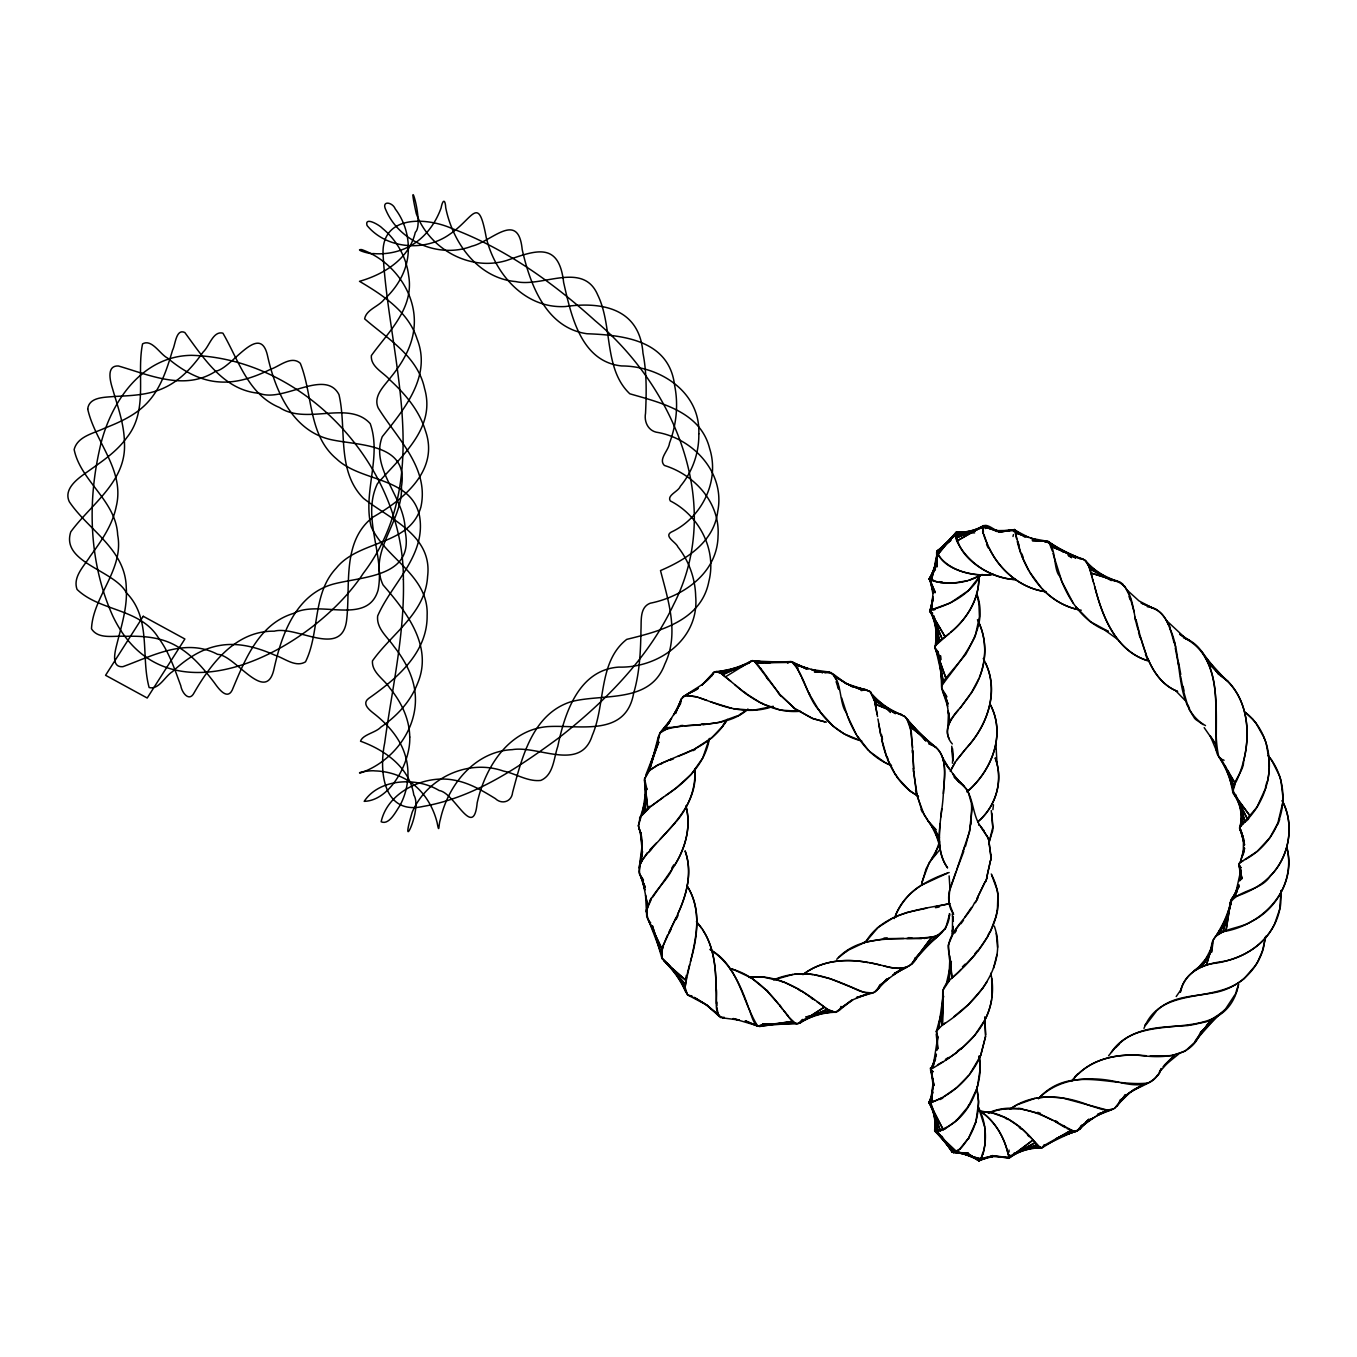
<?xml version="1.0" encoding="UTF-8"?>
<svg xmlns="http://www.w3.org/2000/svg" width="1357" height="1357" viewBox="0 0 1357 1357"><rect width="100%" height="100%" fill="white"/><g stroke="black" fill="none" stroke-linecap="round" stroke-linejoin="round"><path stroke-width="1.5" d="M933.175 1079.578L931.564 1102.223L928.9 1102.664L933.141 1092.148M972.053 808.45L969.458 831.892L956.532 870.329M940.842 665.778L941.639 688.186L946.949 696.82M942.725 991.424L942.453 1025.027C974.156 1004.994 1008.726 967.405 994.308 926.068M640.606 832.774L638.384 825.87L639.927 818.271M978.838 576.708C979.635 601.846 963.487 623.813 943.743 637.79M1183.474 637.807C1193.125 640.725 1200.657 648.341 1205.152 657.178L1223.539 677.516L1207.747 662.742L1228.085 681.451C1248.186 702.281 1250.408 734.442 1243.521 761.311C1244.386 772.472 1226.83 786.297 1235.769 795.321M645.152 784.838L644.66 811.893L645.525 800.07M997.599 947.339L996.292 933.328M1236.125 795.49L1232.614 792.03L1235.294 783.549L1218.807 756.833C1211.411 724.791 1222.844 687.863 1205.152 657.178L1218.637 674.259L1228.085 681.451M940.808 1015.138L936.5 1030.981L941.945 1025.434L942.928 990.22L949.408 980.568M1216.262 735.392C1216.618 742.822 1213.735 753.372 1220.842 758.614L1235.294 783.549M1216.296 734.748C1216.279 701.976 1219.18 655.346 1184.763 638.248M951.562 1148.412L953.123 1152.415A60.2 10.042 -56.3 0 0 953.615 1152.551M978.838 577.811C979.042 599.251 967.015 619.029 950.697 632.243M638.367 825.836L641.284 815.981M941.945 1025.434L943.2 995.495C940.672 983.706 954.802 977.21 960.926 969.39M1211.597 952.41L1213.395 939.722L1223.709 924.371M991.272 810.553L992.781 827.397L988.829 843.291M1269.304 765.738C1268.982 784.567 1261.857 803.208 1249.373 817.338C1248.372 821.494 1235.973 825.735 1241.129 830.535M641.166 861.373L642.098 844.699L640.368 832.316L642.048 848.939L641.166 861.373C662.199 832.927 699.143 809.043 694.801 768.656M1211.648 951.308C1208.459 927.764 1237.279 930.563 1250.933 921.742C1278.023 908.834 1294.493 876.605 1286.792 847.209M985.403 527.551L983.248 525.922L997.412 531.622C968.542 509.944 990.152 551.485 995.224 558.677C1006.657 575.707 1024.772 588.768 1045.331 591.635M985.708 1034.797L984.758 1017.207M940.147 823.597C938.857 838.524 938.179 855.08 947.508 867.768M952.41 763.211L953.004 755.815L952.377 748.402L952.835 760.989L951.749 746.214M947.831 726.673L948.933 713.273L948.713 724.282L948.187 710.932L949.934 721.822L945.659 695.412L947.763 706.335L941.809 689.017L941.69 685.59L944.896 679.297L965.845 654.227L975.123 636.603L979.432 616.824L978.923 603.475L976.565 593.179M1279.295 819.221C1286.657 797.95 1282.806 772.795 1268.032 755.544M1013.509 531.537L1013.9 530.4L998.107 530.621L983.011 526.737L983.401 532.249M685.132 986.793C690.543 953.683 707.421 916.976 686.795 885.527M943.403 793.658C943.929 778.562 948.373 759.225 936.059 747.385L910.259 726.69L907.782 720.109M680.434 703.808C679.721 694.207 692.85 693.156 698.278 688.287L682.961 696.786M985.063 1143.357L984.911 1128.447M980.653 1055.576L985.538 1036.561L984.758 1017.241M933.107 599.217L929.918 611.193L931.581 612.567L942.165 638.994L930.478 611.837L945.083 636.755L929.918 611.176L931.445 609.819L932.938 594.01L930.156 578.608L931.377 578.777M936.924 636.331L936.16 644.321L936.076 627.511M943.336 794.218C944.15 778.867 949.798 750.082 928.799 743.924M925.525 946.151C936.228 937.941 949.968 928.951 949.408 913.6M940.791 816.999L941.724 808.755M931.597 1097.643L928.867 1102.647L931.564 1102.223L933.192 1079.273M934.634 1130.483L935.702 1120.492M950.578 540.612L937.653 550.772L935.838 566.395C932.819 563.46 941.029 546.667 937.28 550.976C942.216 570.161 973.325 576.42 991.102 574.69M943.268 794.931C941.979 818.746 932.802 846.276 947.491 867.734M680.451 703.113L680.722 700.755M1242.215 817.389L1241.282 825.599L1239.518 828.126L1240.773 830.263M1240.943 869.854L1239.67 880.947L1240.027 866.682L1240.671 879.879L1239.263 865.596L1242.011 878.81L1238.907 864.663M992.883 809.671L993.46 804.752M951.545 978.397C979.975 953.852 1012.169 914.16 991.73 875.146L997.31 890.362M941.47 671.783L942.216 683.809L938.213 652.038L935.024 647.9L937.059 631.056M949.663 603.187L931.445 609.819L932.819 598.607M970.984 824.004L971.799 804.803L968.321 792.2M658.179 738.887L659.824 733.136A62.507 23.171 27.6 0 1 660.571 732.068M991.899 997.921L991.679 978.261M1265.114 940.197L1265.606 936.313M997.361 911.107L997.921 894.229A61.896 55.773 -28.2 0 0 997.259 890.379M643.489 880.201L639.707 874.078L645.203 887.257L639.707 874.078C637.875 858.93 646.407 843.359 638.808 828.296L641.115 833.69M1282.721 802.801L1277.819 823.224L1269.999 837.557L1257.142 851.467L1239.535 862.967L1243.114 860.66M950.477 969.271L948.831 981.179L949.951 955.99L952.037 977.922L948.645 952.682M943.2 995.495L938.484 1028.385L941.147 1016.749M985.538 1036.561L980.619 1055.695L969.831 1074.032M984.928 1144.494L982.858 1154.349L979.618 1160.472L967.219 1154.213M1240.094 826.973L1242.215 812.928M1240.858 870.024L1234.87 896.96L1238.805 884.662L1233.208 897.791L1239.162 886.24L1231.969 898.673L1236.464 892.618M937.551 550.823L935.21 565.852L938.552 550.586L931.36 580.321L935.075 565.224L930.24 579.795L929.189 578.862L930.681 578.659M967.473 791.368C991.814 770.488 1006.3 734.239 990.033 704.164M1009.523 1155.502L1009.014 1158.318L993.528 1155.791L1008.777 1157.572L993.137 1156.52L979.754 1158.539M1230.731 900.539L1226.016 930.715L1230.578 902.439C1238.466 889.887 1261.484 890.599 1270.288 875.91C1289.829 856.742 1294.697 823.75 1282.128 800.545C1295.816 826.328 1288.641 860.185 1266.878 879.234C1258.38 887.088 1247.897 892.278 1237.075 896.061C1232.851 896.689 1229.086 900.59 1231.053 904.865M645.389 794.388L642.115 814.845L645.135 803.361M1009.32 1156.775L1009.065 1158.199M1009.371 1156.435L1009.642 1154.79M949.205 915.568L946.016 927.052M966.913 791.928C991.628 770.861 1006.572 734.256 989.864 703.774M951.936 933.667L953.225 926.424L952.393 931.445L952.597 916.314L953.343 921.25L952.241 914.007M930.512 610.243L932.938 596.792M1265.521 937.416L1262.383 951.104L1257.803 961.621A61.319 58.029 -89.7 0 1 1255.004 966.031L1244.318 978.414M686.201 807.025C691.629 828.635 684.369 851.246 672.139 869.175C665.1 885.375 639.978 901.184 648.85 920.843L662.012 949.188L661.775 957.584L667.237 963.368L662.318 958.941M935.753 1127.65L935.058 1131.297C965.997 1125.275 984.673 1086.177 979.245 1056.255M686.472 977.379L685.115 987.455L687.388 994.698A60.42 17.149 -50.5 0 0 687.728 994.969M939.417 1027.503L936.364 1031.32L937.382 1036.239M921.556 884.374L926.102 868.819L939.281 845.207M992.391 831.332L988.676 843.681M996.988 954.48L993.494 968.321M936.364 1031.32L937.687 1036.629M639.52 874.095A64.508 28.684 -3.1 0 1 639.028 871.754L642.506 851.551L638.994 867.92M709.423 738.412L702.756 758.003L691.307 774.27L676.278 787.857L651.139 806.143L663.285 797.305M991.628 999.6C986.386 1032.677 957.771 1054.084 930.597 1069.384L933.175 1071.793L930.546 1069.961L934.023 1085.583L931.36 1070.843L933.209 1086.753L929.681 1102.664L932.123 1095.642M1267.201 782.684C1273.341 757.834 1266.285 728.879 1245.675 712.646M950.07 888.716C947.407 897.248 948.441 906.917 953.598 914.33M970.034 829.178L965.506 846.225M946.287 984.113L951.393 961.418M976.09 1120.661L978.465 1103.478A65.255 59.352 46.3 0 0 978.618 1101.596L977.04 1089.892M953.683 1152.449L934.854 1129.194L934.82 1131.009L954.887 1152.178L934.617 1130.16L953.683 1152.449L959.704 1149.074M921.98 882.016L929.257 862.492L940.164 849.261M941.656 685.862C960.688 659.129 990.033 630.208 976.769 593.62M1280.007 907.731C1275.343 935.567 1250.832 956.007 1224.014 961.367C1205.287 963.453 1184.237 971.12 1180.336 992.188C1183.999 975.106 1199.334 964.386 1216.143 963.148C1238.246 959.297 1260.619 948.78 1272.137 928.578M709.304 739.141C705.029 763.94 685.828 782.243 665.761 795.558M977.43 1086.838L980.246 1068.18A65.933 65.221 20.7 0 0 980.212 1066.398L979.126 1056M687.321 973.631L689.61 964.742M1242.673 855.775L1244.59 848.278L1240.281 862.357L1244.284 847.43L1243.283 854.282L1243.487 838.389L1244.352 845.258L1241.027 830.467L1244.556 844.749L1240.315 829.89L1242.978 836.421L1239.823 829.348M690.476 961.485C697.685 936.924 701.348 908.393 686.93 885.612M644.388 780.479A63.932 26.936 19.3 0 1 644.541 778.884L649.545 770.369L658.416 736.461M929.884 610.921L932.938 599.387M982.977 1153.976C986.98 1140.033 986.013 1124.699 980.331 1111.332M1212.479 943.047L1206.356 965.353L1211.937 946.949L1201.895 966.71L1207.306 958.449M950.392 887.512L955.939 871.822M1230.341 906.205L1223.064 931.665L1215.448 936.177M996.479 915.297L990.22 932.022M659.044 764.347L649.545 770.369L657.67 742.533L648.256 771.607L644.609 778.901L646.984 789.604L645.644 786.415M986.98 876.639L990.576 860.185L986.658 877.623M969.186 1137.098C977.345 1123.121 980.449 1106.159 977.125 1090.265M1264.012 945.524C1258.753 970.153 1237.279 989.219 1212.598 992.951C1193.821 996.581 1172.363 995.953 1157.538 1009.998M640.199 817.779L645.101 801.834M1239.552 828.024L1242.571 818.203M667.44 935.21L662.589 947.067L661.656 957.143A62.846 22.475 -35.3 0 0 662.386 958.907M646.831 909.411L650.987 899.945M1111.383 1052.167C1142.713 1005.588 1225.015 1050.725 1238.704 984.012M1265.877 787.603L1256.938 807.228L1241.214 825.667L1241.078 811.537M648.256 771.607L658.586 742.703M1236.363 990.915L1238.229 985.589M975.547 1122.527L968.593 1138.082L959.806 1148.972M950.273 771.421L955.481 761.718L964.708 750.116M934.871 854.639L939.468 841.866L933.904 827.668L939.79 846.361M963.758 851.416L957.737 867.293M930.24 579.795L935.55 565.191L929.528 579.337L934.651 568.854M662.776 946.457L675.905 917.926M976.87 1088.653L968.915 1105.395M711.899 675.837L713.561 672.563L701.806 685.2L712.238 674.819C704.351 685.845 690.543 690.102 681.316 698.94A61.794 18.031 51.1 0 0 680.535 700.551M639.995 863.934L647.374 852.603M942.657 638.621C938.128 641.386 931.038 647.662 938.213 652.038M645.796 775.084L658.518 742.415M1230.154 906.154L1219.722 933.039L1224.896 921.963M979.483 677.16C986.743 659.756 986.573 639.435 978.668 622.269M1013.73 530.892L1014.442 529.569L1014.9 530.689M957.448 868.022L949.646 890.514L948.764 901.302M681.129 699.347L675.498 713.46L680.62 701.247L673.852 714.8L680.434 703.571L664.608 729.337L671.528 718.396L660.638 732.102M959.603 532.572C949.035 532.181 961.842 550.382 965.387 554.165C977.837 569.041 996.462 578.998 1016.02 579.609M935.499 1059.054L931.682 1068.213L936.381 1054.101L932.971 1067.365L937.823 1036.799L936.839 1050.267L936.805 1035.374L937.806 1048.91L936.211 1034.034M917.807 955.328C912.26 970.306 896.96 969.967 883.882 965.896M669.103 931.75C681.876 907.307 695.072 878.776 685.132 850.941M677.737 914.024C686.93 894.755 692.562 872.093 685.2 851.263M894.161 918.604C899.267 905.645 907.85 893.89 919.639 886.274M915.144 958.008C907.629 976.87 884.069 964.318 869.939 962.961M982.197 1156.181L979.703 1160.422M1235.837 782.344C1252.036 748.827 1253.715 699.958 1221.029 675.735M950.697 770.267L955.481 761.718M930.851 1068.96L935.482 1058.782M1044.144 1144.816L1042.651 1147.445L1070.792 1130.483L1043.787 1145.681L1073.947 1131.399C1048.232 1117.744 1018.802 1099.526 988.761 1112.774M978.872 678.653L971.459 692.596L960.162 708.015M712.052 675.345L714.342 671.936A60.641 13.672 68.1 0 1 714.63 671.8L719.38 672.495M895.807 914.754C904.814 892.109 927.221 879.794 949.154 872.534M959.246 532.402L956.431 532.08C956.431 558.405 990.356 578.082 1014.782 579.558M985.453 1018.717C992.255 1004.825 994.393 988.693 990.763 973.597M877.182 989.881L886.749 978.991L878.403 987.947L888.971 978.126L879.506 985.555C875.943 998.362 860.66 991.831 852.875 987.862M1277.514 823.953C1271.204 839.118 1259.533 851.857 1245.064 859.592M979.941 1057.256C970.543 1077.695 952.868 1094.709 931.564 1102.223M1200.402 1032.609C1191.734 1057.985 1162.084 1058.256 1140.033 1055.424C1115.2 1053.236 1088.229 1060.156 1072.217 1080.426M1161.219 1068.485C1155.316 1086.38 1132.908 1085.651 1122.273 1099.068M1065.211 1134.639L1077.068 1131.076L1081.834 1125.072M1160.846 1069.299L1159.438 1072.064L1174.45 1055.169L1164.323 1065.16M1080.46 1127.803L1081.631 1125.53M934.583 568.77L929.206 578.964L937.687 582.085M1228.848 912.684L1217.042 934.668L1222.793 926.169M1234.175 995.902L1225.625 1008.879L1200.504 1032.389L1216.771 1016.614L1197.23 1038.665L1199.469 1034.594M977.447 897.723L985.148 881.745L976.989 898.521M931.648 1097.542L928.9 1102.664L943.302 1129.804L929.274 1102.257L940.503 1130.992L931.139 1103.767L938.077 1131.653L934.956 1115.505M984.69 1020.277L974.462 1035.713L960.773 1049.368M1043.72 1145.817L1042.498 1147.581M1143.968 1028.402C1160.031 987.031 1210.631 1002.704 1240.451 981.467A60.2 58.741 35.4 0 0 1244.352 978.448M1119.627 1102.562L1114.25 1108.55L1107.634 1110.179L1061.886 1097.83L1046.993 1096.897L1036.68 1098M952.902 934.142L948.136 945.337L949.306 954.548C943.81 933.735 967.253 919.656 974.699 902.388M674.48 865.444C685.658 847.989 691.392 826.226 685.862 805.821M878.658 987.489L874.366 992.323A64.152 22.051 60 0 1 872.551 992.798M1181.54 988.897L1176.197 996.547M935.278 645.728L949.171 633.498M988.049 936.093L977.939 950.986M727.284 719.414C716.801 738.106 697.294 749.081 677.906 756.409M979.89 576.114L968.559 590.482L950.731 602.661M1145.936 1024.84L1156.52 1010.965M979.584 576.64C969.526 594.468 950.578 604.56 931.445 609.819M724.621 723.637L726.673 720.431M929.291 578.71L935.465 569.007L929.46 578.642A62.812 3.647 23.3 0 1 929.426 578.286M802.75 1019.395L797.865 1023.857L763.024 1024.077C754.153 1032.202 751.286 1012.831 748.521 1007.691M987.082 981.688L982.994 987.964M652.7 897.147L672.275 868.955M970.068 694.75C985.504 673.326 989.982 643.54 977.447 619.691M971.51 907.426L965.081 916.789M968.27 1138.608C964.284 1143.408 959.484 1153.179 952.088 1151.906L951.478 1149.04M954.616 931.496L959.772 924.117M1116.998 1106.26L1125.479 1094.624L1115.166 1107.923M969.22 695.988L960.977 706.98M1197.23 1038.665L1210.681 1020.023L1222.369 1012.203M967.863 1107.024L956.956 1119.932M911.548 964.25L931.428 937.534L913.482 961.672L935.601 936.313L939.366 934.43L915.059 958.263M834.555 1012.203L827.312 1009.184L800.8 1022.16L802.191 1020.294M1231.121 899.657L1237.347 891.379M931.564 858.862L936.059 853.299M956.838 759.852L966.489 747.978M676.719 821.121C688.711 806.703 696.107 788.095 694.818 769.165M1108.584 1055.763L1115.573 1047.282M982.638 988.456L968.406 1004.553M1157.64 1074.981C1149.871 1087.771 1133.146 1085.346 1120.848 1082.699M944.913 928.985L937.551 935.465M958.551 709.999C952.122 717.802 943.132 728.285 949.357 738.887M960.586 707.472C951.223 716.717 941.402 731.949 952.326 743.958M723.111 725.724L711.594 737.954L695.242 748.64M967.388 746.859C988.999 723.688 999.855 687.422 983.231 658.501M965.59 749.064C986.386 726.572 999.804 692.935 985.589 663.403M955.82 532.673L937.517 554.86L956.515 532.029L936.839 553.419C948.78 570.975 973.105 577.251 993.358 574.367M675.684 822.393L660.18 839.169M1197.637 968.508L1210.359 953.343M840.204 1009.048L835.369 1012.203A63.66 17.59 66.9 0 1 834.623 1012.356M968.711 1075.456L956.804 1087.551L943.895 1096.66M975.021 954.548L963.843 966.557M660.825 731.915L669.646 721.992L662.487 730.524C690.153 720.499 723.892 730.49 748.063 709.117M1071.419 1081.376L1075.236 1077.085M749.437 662.64L752.032 660.655L769.606 662.81M920.538 952.41L935.601 936.313L924.134 938.501M1078.985 1129.753L1088.908 1119.169L1080.138 1128.329L1090.977 1118.847L1081.19 1126.463L1094.692 1117.184M649.952 849.703L656.245 843.138M1079.646 1128.99L1074.88 1131.484L1067.06 1128.651M877.097 928.578L865.8 941.775C883.237 912.82 918.926 909.631 948.797 903.881M1119.406 1102.936L1129.804 1092.589L1143.781 1084.328L1133.282 1089.858L1122.324 1099.051M839.593 1009.879L836.845 1011.915A64.101 17.963 70.3 0 1 835.42 1012.373M1038.393 1098.678C1059.223 1077.187 1091.69 1075.66 1119.169 1082.394M749.709 662.301L752.457 660.622L769.877 662.911M648.324 808.484L641.301 815.964L651.123 806.177M949.917 540.205L936.635 552.231L957.516 531.859L936.839 553.419L936.924 551.349L954.09 536.286M968.169 1004.791L953.666 1016.834M836.76 959.28C862.611 930.919 902.592 942.301 935.601 936.313M649.545 770.369L656.737 765.535L671.834 758.851M762.804 1024.314L757.817 1026.316L745.332 1020.82M1038.529 1098.525C1069.604 1064.499 1111.078 1087.161 1148.226 1083.022M1078.204 1074.133C1095.998 1056.441 1122.46 1053.524 1146.275 1055.746M838.507 957.652L845.886 951.749M955.667 1121.136L944.998 1128.905M1118.592 1044.33C1137.149 1026.282 1164.442 1027.13 1188.41 1025.519M925.525 946.219L942.42 932.038M838.948 1010.575L851.925 1000.041L842.375 1006.979M1163.017 1066.738L1178.775 1054.016M950.935 540.34L936.924 551.349L936.822 567.056L936.652 552.18M1193.956 970.747L1205.101 962.164M1008.675 1157.08L1008.98 1158.318L1033.033 1139.999L1009.167 1157.758L1035.272 1142.56L1039.699 1147.123L1042.142 1147.785L1029.047 1148.293M879.438 926.543L893.618 917.485M879.506 985.555L902.49 968.219L892.736 975.344L905.051 967.829L894.297 973.41L907.375 967.117M945.625 1022.686L942.453 1025.027L943.064 995.037L943.743 996.852M957.177 1052.269L946.168 1059.834M747.571 709.44L739.65 714.647M802.937 974.682C821.206 960.468 845.835 958.059 867.92 962.588M803.344 974.309C825.158 957.55 854.689 958.364 880.048 965.064M840.78 1008.132L853.757 999.38L869.447 993.29L856.42 997.599L872.653 993.002L863.951 992.221M799.341 1023.365L824.276 1007.148L800.8 1022.16M787.603 663.081L790.894 661.571A63.117 14.113 -83.3 0 1 791.385 661.605C804.599 674.192 806.38 695.819 818.712 709.915C828.873 724.757 844.037 736.715 861.729 740.922M800.24 1022.72C792.692 1026.571 788.281 1014.832 783.769 1010.728M933.514 1067.043L930.597 1069.384A64.271 7.039 -4.2 0 0 931.156 1069.91M920.894 885.442L947.22 873.263M725.554 676.787L751.693 660.74M1044.924 542.02C1056.933 541.036 1052.625 569.906 1059.851 576.318C1068.095 599.658 1083.666 622.897 1108.075 631.226M983.571 525.6L956.973 540.951L984.147 525.702L955.956 538.084L975.242 530.4M982.197 574.418C967.1 583.289 947.983 585.783 931.292 580.287M848.312 950.137L864.019 942.776M943.132 1061.649L937.5 1064.821M1015.799 1105.497L1010.049 1109.127C1032.914 1092.3 1063.617 1094.997 1088.619 1105.158M1092.894 1118.185L1085.77 1122.188L1107.176 1110.162L1096.354 1115.81L1113.622 1108.89M1020.752 552.944L1014.493 529.586L999.074 532.266L1014.493 529.586L1022.262 535.15M981.654 574.791L968.745 580.372M737.513 715.801L719.481 722.331L703.079 724.74M940.944 1098.288L933.243 1101.697M1017.241 1104.734L1035.103 1098.305M824.886 672.919C842.714 669.255 838.236 703.248 846.106 712.12C853.587 734.748 868.412 756.867 891.532 765.501M750.404 661.538L722.738 674.616L749.2 662.979L720.296 673.004L738.106 667.983M692.732 749.912L661.215 763.312M724.197 1017.309L720.448 1017.546L707.116 1005.215L695.462 998.141M943.861 1129.516L936.703 1131.789M1045.212 541.833L1048.927 541.986L1052.353 551.027M808.06 1017.631L827.312 1009.184L816.914 1001.703M773.473 979.924L792.963 974.445M1208.035 1021.159L1210.681 1020.023L1194.94 1042.091L1185.204 1051.098L1171.736 1055.661L1150.176 1055.95M774.949 979.296C786.975 974.326 800.308 972.698 813.165 974.631M979.092 528.857L984.877 526.55L983.825 525.566M896.519 916.162L907.104 912.413L926.729 908.172M1058.443 1137.403L1073.947 1131.399M1056.221 1138.455L1075.134 1131.484M930.376 1101.85L928.934 1102.461L930.546 1101.799M1023.415 1149.633L1037.138 1144.663L1009.371 1156.503L1035.272 1142.56L1033.83 1140.898M988.083 1113.028L998.922 1109.755M802.275 1020.159L830.145 1010.795L805.77 1017.038L832.587 1011.796L822.088 1012.746M968.932 1154.162L978.346 1160.54L992.764 1155.553L979.042 1160.778L978.058 1159.998M788.977 662.131L792.505 661.945L795.813 665.439M773.303 706.302L753.101 710.305L733.458 708.693M1111.705 1109.67L1097.915 1114.063L1109.551 1110.094L1102.41 1109.517L1089.196 1105.361M1206.678 1021.668L1189.885 1025.349M1065.499 1134.639L1077.577 1130.839M984.877 526.55L955.447 535.625L975.547 530.57M771.03 707.099C752.626 713.188 732.763 710.016 715.003 703.367M668.153 728.03L659.824 733.136L658.247 740.549M1013.543 1153.484L1038.733 1146.275L1024.433 1149.175M978.244 1160.388L992.968 1156.469L985.403 1157.64M950.121 903.508L935.363 906.713M866.902 941.894L883.882 938.874M967.439 580.745L953.564 583.035L940.418 582.543M685.489 695.581L695.971 696.65L711.39 702.061M742.008 666.541L718.107 671.936L730.405 670.222M826.667 672.207L831.451 672.631M977.566 529.569L955.447 533.793L971.934 531.91M669.934 727.573L682.486 725.978M714.63 671.8L734.612 669.374M759.36 1026.571L792.709 1021.346L761.073 1025.841L794.981 1023.076L788.858 1017.156M1026.096 1149.566L1040.056 1147.377L1029.624 1147.92M1001.805 1109.229L1018.53 1108.669M1014.188 529.756L998.65 531.333L1013.9 530.4M794.557 974.241C819 971.154 841.187 983.18 863.052 991.95M748.962 977.447C778.409 973.223 804.226 991.322 826.176 1008.455M974.19 531.147L955.939 532.504L962.164 532.639M817.932 1013.374L834.809 1012.22M700.5 724.943L684.895 725.825M800.104 711.255C775.407 713.578 752.592 700.619 734.799 684.657M1092.131 576.861L1088.721 566.191L1084.938 560.068L1051.013 546.413L1079.646 558.507C1091.113 559.22 1090.35 575.639 1093.912 583.51M750.268 977.294L762.278 977.108A68.732 68.63 -62 0 1 764.11 977.261L781.632 981.162M887.003 938.637L903.694 938.433M790.894 661.571L756.443 662.945L788.468 662.437L753.983 660.995L759.292 666.389M722.772 1017.784C712.12 1014.222 718.345 996.089 716.004 987.726M763.024 1024.077L771.013 1023.823M775 1023.704L794.981 1023.076M799.85 711.272L781.547 710.22M921.505 938.637L906.73 938.518M1079.884 558.473L1082.682 558.745M829.483 671.902L814.251 671.766L827.957 671.919L811.401 669.493L822.563 672.631M1112.842 580.491C1135.69 583.985 1131.823 616.434 1139.303 632.65C1145.41 655.177 1153.874 682.028 1177.655 691.442M970.459 532.809L974.614 532.894M1047.621 541.155L1032.253 540.612L1046.637 541.172L1030.641 538.237L1038.427 540.663M687.473 695.31L698.075 697.277M953.479 1152.449L968.287 1153.009L952.546 1152.246L967.456 1153.993L951.885 1151.635L966.744 1154.586L951.511 1150.685L980.84 1158.98L966.184 1154.824M956.906 531.893L968.966 532.402M979.415 1111.23L988.286 1112.045A68.257 64.186 -82.1 0 1 990.881 1112.519C1007.725 1116.166 1021.974 1127.005 1032.965 1139.931M979.771 1111.179L992.103 1112.842L1005.741 1117.795M835.369 1012.203L829.5 1010.456M722.433 1017.852L739.277 1020.091L733.374 1018.598M692.155 996.123L687.728 994.986L685.251 989.847M1114.216 580.508L1119.83 581.932L1122.934 584.205M1046.111 591.703C1021.143 588.65 1000.109 570.517 989.219 548.432M901.489 714.579L875.265 704.147L904.746 716.428L915.381 730.1M814.743 974.869L830.263 978.719L852.518 987.709M1021.482 1109.008L1037.138 1112.944M1081.275 610.226C1047.4 604.696 1024.908 573.129 1017.275 541.579M1147.276 606.715C1157.233 607.495 1164.934 615.569 1168.292 624.542M936.211 1131.755L934.82 1131.009L956.295 1151.55L935.261 1131.45M691.052 996.106L689.152 995.733L707.116 1005.215L718.328 1014.832L716.7 1006.945M826.362 722.161L814.522 719.125M731.932 708.371L711.594 702.146M1149.888 607.139C1166.087 610.752 1170.531 629.139 1174.11 642.964M824.768 721.873L812.673 718.447L796.355 709.592M1078.9 609.7C1064.855 606.918 1052.048 599.285 1042.261 588.921M866.886 689.967L850.483 686.082L866.241 689.814L870.108 691.917A63.779 20.66 -71 0 1 870.838 692.46M716.326 671.511L720.754 673.276M733.051 1018.547L756.765 1025.57L745.434 1020.837M729.71 968.542C751.049 973.614 767.519 989.592 780.462 1006.487M730.422 968.711L733.509 969.577A68.936 68.104 30.4 0 1 734.968 970.153L750.964 977.786M983.011 526.737L997.683 530.926L983.248 525.922M822.596 672.631L795.338 664.726L808.28 668.797L794.167 663.251L806.652 669.035L793.048 662.267M860.762 740.668L844.325 733.984L833.86 726.673A66.239 59.471 43.7 0 1 832.859 725.605M1117.591 581.05L1091.045 573.044L1114.589 580.525L1089.739 568.922L1111.298 580.575L1088.433 565.496L1098 573.316M796.593 1023.772L795.524 1023.382M1148.819 661.046C1116.082 651.699 1102.274 616.621 1094.743 586.631M1038.851 540.68L1015.341 532.826L1028.911 537.508L1014.782 530.214L1025.146 537.287M699.16 697.634L706.81 700.365M1147.276 660.554C1114.165 650.003 1101.46 613.771 1093.827 583.205M713.629 702.892L710.966 701.908M956.973 1151.414L980.11 1159.998L965.573 1154.162L979.432 1160.608L967.304 1154.196M1205.491 725.588C1172.804 707.251 1184.254 658.501 1169.853 628.41M1075.677 606.63L1090.417 621.71L1108.245 631.344M900.539 714.257L905.238 716.852L925.661 740.701M783.464 981.823L799.375 989.609M1041.226 1147.886L1038.919 1146.461M1156.232 609.514L1141.101 603L1151.839 607.648L1138.998 600.897L1126.972 589.973M1039.869 1113.978L1053.066 1120.373M1177.096 691.205C1162.847 685.675 1153.535 672.343 1147.886 658.688M762.397 703.757L779.851 709.881A67.935 66.815 -1.2 0 0 781.564 710.135M886.325 763.228L890.989 765.348M1222.318 759.462L1224.082 760.276M1079.646 558.507L1050.216 544.225L1075.626 557.998M1203.15 724.638L1195.296 719.176M884.917 762.498L869.82 751.71M932.632 613.16L931.581 612.567L939.672 640.979L934.43 617.554M898.826 713.884L874.332 700.433L888.428 709.253M760.938 703.028L745.451 693.257M931.139 612.295L932.48 613.076M1075.694 557.948L1049.385 542.613L1063.04 551.824M918.502 796.338C897.147 785.075 886.155 761.599 881.592 738.887L886.596 756.595M1008.098 1119.033L1020.345 1127.396M1055.339 1121.679L1065.347 1127.667M917.773 795.914L910.886 791.419M693.936 997.225L704.741 1003.79L718.328 1014.832M869.413 691.307L846.123 683.589L834.47 676.193L848.905 684.844L861.712 689.899L846.123 683.589L832.672 673.649L836.116 679.789M932.938 745.451L936.177 747.47M1189.546 640.385L1179.606 634.177L1186.018 638.723L1166.223 620.302M891.939 711.458L895.467 713.663L873.145 696.938L870.753 692.647L874.519 701.094M801.088 990.644L814.437 999.855M969.051 1154.213L978.838 1160.795L978.143 1160.218M710.61 949.968C730.677 962.588 740.634 985.284 748.199 1006.809M1047.926 541.239L1063.142 551.722M709.881 949.459C738.988 965.506 741.957 1001.144 757.817 1026.316M958.551 781.683C976.022 792.047 969.916 817.067 983.91 830.45M1104.547 629.919L1117.574 639.3M980.161 1111.044C996.089 1121.696 1005.774 1139.727 1008.98 1158.318M752.389 978.719L766.145 990.118M980.5 1111.281C994.952 1121.153 1004.417 1137.183 1008.081 1154.095M744.315 692.392L721.279 673.615L730.778 681.197M754.339 661.198L767.502 678.296M960.044 782.667L966.54 789.18A61.574 38.641 -48.2 0 1 968.169 792.318M793.506 707.472L779.953 694.547L769.215 680.756M1244.844 712.001L1252.782 719.346M1175.857 690.9L1184.678 700.008M663.573 960.773L685.879 980.382L665.456 962.384L685.319 984.232L674.531 971.544M1087.025 562.68L1098.763 573.214M908.579 789.604L897.299 777.51M884.069 706.827L873.145 696.938L874.112 699.72M963.962 786.025L954.158 777.035L961.485 783.752L952.733 773.948L958.704 781.785L943.352 760.548L949.171 768.791L942.538 757.427M1022.262 1129.024L1031.116 1137.844M832.757 725.741L819.781 711.407M936.381 829.975L930.834 824.411L939.417 837.303L928.086 820.968M890.446 712.493L871.856 694.224L878.03 702.027M978.601 824.259L979.601 825.243M868.667 750.574L856.895 735.494M934.956 828.669L927.832 820.629L922.692 811.961M781.106 695.836L794.846 708.49L811.232 717.87A67.511 66.985 26.8 0 0 812.656 718.498A67.697 67.494 30.7 0 0 814.505 719.176M1218.807 756.833L1220.774 758.563L1233.988 786.534L1227.797 771.302M767.417 991.39L778.545 1004.061M1038.088 1145.647L1032.473 1139.354M661.656 957.143L652.378 925.728L661.351 953.513L648.85 920.843L650.698 922.828M925.644 740.786L908.325 721.161L931.173 744.688L909.377 723.739L933.769 745.875L910.259 726.69L912.616 747.503M1204.168 727.64L1216.008 744.688L1210.173 735.715L1216.33 750.472M980.602 826.362L987.251 836.438M980.67 826.464L987.659 837.388A59.233 46.223 -40.1 0 1 988.88 840.458A59.403 46.426 -39.3 0 0 987.336 836.387M696.395 921.657L701.637 928.29M1041.107 587.683L1029.59 571.908M667.152 963.419A61.167 20.813 -23.8 0 0 667.695 963.657L670.477 966.778M1085.464 560.577L1094.471 571.331M1241.078 867.903L1238.992 864.986L1239.501 863.018L1238.89 864.545L1240.756 867.564M946.066 695.87L943.929 693.257L948.085 704.029L942.793 691.459M778.816 693.223L760.514 668.068M697.193 922.607C712.629 939.824 715.936 963.928 715.97 986.217M788.027 1016.156L781.395 1007.674M934.854 1129.194L953.174 1152.432L937.534 1131.772M779.597 1005.384L782.667 1009.303M1194.652 718.447L1189.173 709.423M1233.123 793.319L1250.306 816.269L1234.192 794.388L1247.575 819.306L1235.837 795.355L1245.081 821.85L1241.842 810.078M1201.505 651.207L1218.637 674.259M936.364 1130.279L952.309 1152.093L941.792 1136.199M667.78 963.606L685.115 987.455L677.414 975.123M906.815 718.633L911.056 730.558M1256.056 723.315L1264.351 738.072M642.455 878.946L640.843 876.52L644.931 890.039L642.319 878.759L647.781 906.476L645.542 895.111L646.746 916.772L662.012 949.188M818.865 710.135L809.247 694.004M1124.58 586.105L1129.126 594.858M1073.251 603.237L1061.869 581.576L1052.981 553.385M944.981 1141.101L951.749 1151.414M702.519 929.596C714.477 947.288 715.885 969.305 716.038 989.999M1271.746 760.344L1279.329 775.458A63.864 63.321 51.4 0 1 1280.957 780.496L1282.959 797.526M953.428 914.143L948.882 902.286M895.637 775.101L887.648 759.394M856.046 734.052L847.718 716.462M677.024 975.615L685.319 990.339L681.061 980.67M1028.776 570.5L1022.279 556.93M796.254 666.185L801.224 676.549M939.485 842.035L930.902 824.496L939.417 837.422L924.117 814.76L917.417 796.813L914.177 775.882L911.378 732.61M808.535 692.579L801.75 677.788M979.754 1110.026L978.499 1107.465L984.741 1127.09M929.24 579.049L935.329 592.67L929.46 578.642L933.548 593.331L930.156 578.608M680.502 979.822L685.947 992.629M987.54 544.869L983.978 534.777M921.471 809.264L916.637 793.302M847.141 714.935L841.561 697.702M1145.986 653.972L1140.711 637.773M935.16 648.341L945.88 678.042L935.906 649.698L943.285 681.672L940.588 665.88M1225.15 765.704L1233.055 788.96L1229.578 775M1187.765 705.861L1183.83 692.121M837.099 682.537L839.271 689.61M1130.364 598.369L1134.113 611.803M995.19 758.054C1003.637 780.36 996.072 806.703 977.752 821.816C995.936 806.686 1003.705 780.58 995.309 758.207M1092.707 578.981L1093.301 581.203M1139.303 632.65L1136.03 619.657M990.695 973.342L991.39 976.616M1230.901 904.237L1230.578 902.439L1223.064 931.665C1261.84 925.678 1297.529 889.361 1287.013 848.176M1016.563 538.678L1015.511 533.691M1228.272 771.013L1232.597 790.961M1175.247 647.984L1178.554 665.1M1182.761 687.287L1180.59 676.227M880.998 736.071L877.928 718.939M880.574 734.001L878.725 723.773M1239.111 802.258L1242.961 823.92L1242.011 811.723M938.552 654.023L939.231 657.975M877.233 714.647L874.926 702.705L877.538 716.547M916.026 790.181L913.855 771.997M949.12 875.91L949.985 889.056M933.853 615.722L937.653 642.726L936.703 626.832M933.599 1111.485L936.347 1131.772L935.465 1115.301M991.814 813.182L992.815 826.634M644.575 781.632L647.798 808.925L645.372 786.839M644.524 780.529L644.812 783.379M1269.202 760.327L1266.132 743.144A62.473 57.774 81.2 0 0 1264.181 738.157M940.469 655.736L940.723 659.739M913.634 768.791L912.769 750.726M995.97 744.315L997.056 764.483M716.445 1003.62L716.055 990.712M940.435 655.736L940.588 659.756M1281.042 890.531L1280.787 902.456A63.915 61.54 -67.9 0 1 1280.177 907.765M990.831 855.249L988.795 840.509L990.814 856.301M1281.076 891.023L1279.668 909.343L1274.63 923.964A63.338 63.338 -25 0 1 1272.154 928.595M934.939 1117.15L935.143 1131.365M649.104 920.775A63.762 26.122 -11.7 0 1 647.832 918.994M646.068 911.836A64.033 25.376 -27.5 0 1 646.407 909.563M649.884 900.59A64.135 17.149 -42.2 0 1 651.547 897.774M673.835 864.765A65.73 24.918 -61.5 0 1 671.715 868.158M658.807 742.466A63.151 21.373 40.7 0 1 658.688 741.872M667.712 727.827A61.184 19.117 14.8 0 1 669.476 727.352M680.569 725.605A60.285 7.871 2.1 0 1 683.012 725.435M703.808 723.926A61.828 14.995 -9.2 0 1 701.332 724.129M739.752 714.817A68.257 66.968 -21.1 0 1 737.614 715.987M795.762 664.93A63.27 11.11 81.5 0 1 796.22 665.642M797.458 667.373A63.338 0.95 67.3 0 1 797.916 668.373M809.705 694.241A63.711 16.369 55.6 0 1 808.993 692.85M820.035 711.289A64.695 38.708 46.9 0 1 819.119 710.016M936.5 1031.303A64.627 14.961 -6.6 0 1 936.669 1030.981M937.297 1036.527A65.255 13.214 16.9 0 1 937.025 1036.137M976.362 1120.882A61.981 40.998 79.7 0 1 975.819 1122.748M969.288 1137.573A59.929 23.459 -81.6 0 1 968.355 1139.066M951.647 1148.853A60.98 10.856 -47.3 0 1 951.698 1148.565M998.973 1109.924A66.425 63.168 37.4 0 1 1001.839 1109.398M1018.581 1108.33A68.478 62.863 -30.6 0 1 1021.567 1108.686M1037.732 1112.333A68.274 41.389 1.1 0 1 1040.497 1113.402M1055.356 1120.678A66.629 12.993 20.5 0 1 1057.663 1122.035M1065.092 1126.649A65.051 7.888 40.4 0 1 1063.328 1125.581M1074.981 1131.161A64.22 17.166 61.8 0 1 1073.743 1130.958M1080.596 1128.413A63.983 16.25 82 0 1 1079.748 1129.482M1115.827 1047.587A64.78 55.874 -74.7 0 1 1118.813 1044.636M1236.634 991.102A59.81 44.17 -88.1 0 1 1234.412 996.123M751.15 977.532A66.73 56.79 24.6 0 1 752.575 978.482M766.569 989.982A63.575 29.617 35.2 0 1 767.858 991.272M779.664 1004.909A62.49 7.531 46.4 0 1 780.733 1006.266M788.281 1015.986A62.643 6.7 59.5 0 1 787.433 1014.934M795.558 1023.178A63.117 13.672 74.2 0 1 794.914 1022.788M800.817 1022.483A63.423 13.791 89.7 0 1 800.257 1022.974M845.954 951.868A67.358 65.95 -58.6 0 1 848.379 950.256M863.883 942.403A68.359 62.914 -9.7 0 1 866.784 941.521M883.95 938.06A67.765 38.081 -9.5 0 1 887.139 937.84M908.342 937.67A65.967 5.157 -0.7 0 1 911.768 937.789M923.133 937.891A64.135 19.931 14.2 0 1 920.521 937.992M937.348 935.278A63.067 31.72 34.8 0 1 935.38 936.076M946.168 927.204A62.761 32.364 55.8 0 1 945.015 929.104M949.73 913.906A62.643 25.936 70.4 0 1 949.493 915.941M1196.976 1038.292A61.608 38.318 82.5 0 1 1194.737 1041.735M1074.931 1076.763A64.932 56.112 -53.1 0 1 1077.933 1073.794M1042.583 1146.987A63.762 9.431 81.4 0 1 1042.108 1147.547M1039.496 1147.632A63.864 6.955 62.5 0 1 1038.767 1147.089M1027.537 1135.029A64.746 4.851 42.6 0 1 1028.945 1136.538M1019.26 1127.497A66.747 26.903 22 0 1 1021.159 1129.092M1005.367 1118.236A68.885 53.279 -5.3 0 1 1007.725 1119.44M934.651 1129.295A60.42 9.058 -26.4 0 1 934.871 1128.719M936.924 1131.602A61.523 8.973 -37.5 0 1 936.296 1131.602M945.269 1128.498A61.913 13.4 -49.8 0 1 944.133 1129.126M956.99 1119.525A62.185 23.595 -63.3 0 1 955.718 1120.712M968.745 1105.141A62.948 39.099 -77.8 0 1 967.694 1106.752M977.244 1086.753A64.322 55.637 84.5 0 1 976.684 1088.568M947.05 981.84A64.644 10.432 -34 0 1 949.052 979.686M965.115 964.165A64.016 7.548 -48.5 0 1 962.401 966.863M977.6 950.426A63.643 26.258 -56.3 0 1 974.75 953.903M989.796 931.869A63.372 41.66 -57.8 0 1 987.642 935.906M997.107 911.107A62.846 51.668 -50.6 0 1 996.208 915.28M922.37 812.215A64.22 51.345 -79.4 0 1 921.132 809.518M916.179 793.557A62.71 32.381 85.3 0 1 915.568 790.385M913.397 771.777A62.693 12.959 84.4 0 1 913.176 768.469M912.362 750.404A63.151 3.935 89.2 0 1 912.481 753.05M910.818 731.169A63.474 16.996 -81.2 0 1 911.107 733.238M906.968 719.159A63.575 24.799 -66.4 0 1 907.646 720.33M899.487 713.799A63.694 25.257 -47.2 0 1 900.658 714.121M793.319 707.675A65.781 51.736 29.5 0 0 794.659 708.693A65.95 53.568 28.8 0 0 796.186 709.83M778.392 693.274A63.932 27.581 38.8 0 0 779.529 694.597A64 29.532 38 0 0 780.716 695.92M767.231 678.483A62.829 6.412 50.6 0 1 766.332 677.16M768.316 679.993A62.778 7.837 49.6 0 1 767.519 678.822M759.683 667.373A62.49 6.887 64.2 0 1 760.378 668.339A62.354 6.123 63.1 0 1 760.921 669.035M753.474 660.927A62.388 12.247 78.2 0 1 754 661.181A62.252 12.043 77.1 0 1 754.356 661.351M748.979 662.996A61.828 11.314 -89.3 0 1 749.437 662.352A61.743 11.534 89.8 0 1 749.692 662.131M724.265 723.4A66.425 59.589 -56.9 0 1 722.772 725.469M695.446 749.386A66.34 34.366 -32 0 1 692.867 750.692M673.445 758.885A63.745 3.766 -23.4 0 1 670.545 760.022M660.045 764.381A63.185 15.3 -11.5 0 1 662.216 763.363M648.578 771.658A63.558 24.884 3.1 0 1 649.884 770.437M678.093 915.313A64.288 14.282 -68.9 0 1 676.142 919.418M669.323 932.819A63.44 6.548 -59.8 0 1 670.952 929.511M662.572 948.73A63.253 18.303 -47.9 0 1 663.42 945.982M667.559 963.894A61.625 20.745 -23.1 0 1 666.881 963.572M717.022 1005.503A59.657 8.532 -83.4 0 1 716.818 1002.111M719.21 1016.037A61.438 12.671 -75.7 0 1 718.464 1014.442M724.078 1017.75A61.574 12.824 -64.7 0 1 722.653 1018.089M993.002 826.684A60.912 47.597 46.1 0 1 992.544 831.4M934.023 580.626A61.777 4.292 8.8 0 1 932.293 580.033M942.301 582.068A60.912 10.839 -6.6 0 1 939.451 581.678M1013.001 536.473A63.067 2.103 -80.6 0 1 1013.458 534.573M1015.002 531.588A63.542 1.459 83.5 0 1 1015.002 530.536M1018.87 545.09A63.847 5.106 69.4 0 1 1018.072 542.054M1023.331 557.693A63.949 16.996 57.2 0 1 1021.804 553.792M1168.598 623.796A62.829 26.156 -89.6 0 1 1170.192 627.646M1174.433 641.963A62.71 13.858 82.1 0 1 1175.62 647.136M1178.571 662.335A62.049 0.899 79.7 0 1 1180.76 674.446M1184.118 691.103A60.692 11.874 82 0 1 1183.1 686.421M1189.478 708.676A59.148 23.917 -89.2 0 1 1188.104 705.114M1268.574 756.273A63.406 62.643 71.4 0 1 1271.662 760.412M1283.196 797.526A64.22 59.708 72.6 0 1 1282.942 802.835M1279.668 819.424A64.356 51.973 86.4 0 1 1277.853 824.174M1264.86 940.147A62.626 54.093 -81.3 0 1 1263.774 945.456M1120.492 1099.424A63.966 21.034 85.7 0 1 1119.203 1102.105M979.873 1159.607A61.727 6.31 -76.9 0 1 979.143 1160.371M982.858 1152.517A60.234 9.55 -89.5 0 1 982.112 1154.892M930.24 1068.4A64.373 3.087 -22.8 0 1 930.783 1067.891M948.407 1057.493A64.491 7.667 -38.6 0 1 945.405 1059.376M960.875 1048.316A64.576 23.188 -51.2 0 1 957.363 1051.166M964.929 846.14A59.386 15.741 -71.3 0 1 963.233 851.144M970.645 824.191A61.116 25.613 -69.5 0 1 969.695 829.314M971.442 804.345A61.642 33.467 -62.9 0 1 971.748 808.67M838.219 688.728A64.152 2.968 72.1 0 1 837.15 684.674A64.152 10.415 84.8 0 0 836.082 681.723M831.383 672.936A64.118 16.844 -79.5 0 1 832.536 674.141M825.209 672.156A63.983 15.792 -62.3 0 1 826.939 671.647M685.692 695.785A60.353 17.217 41.7 0 1 687.745 695.598M649.019 851.942A64.644 15.08 -36 0 1 651.614 849.109M640.538 863.815A64.542 26.054 -20.7 0 1 641.793 861.271M689.254 995.614A60.878 17.217 -49 0 1 687.745 994.952M685.014 990.169A61.743 16.25 -58 0 1 684.81 987.845M685.031 987.591A61.065 15.453 -59.5 0 1 685.031 986.929M685.624 978.906A61.71 9.652 -68.1 0 1 686.421 975.157M639.096 828.313A64.576 28.429 10.9 0 1 638.57 825.887M639.537 818.271A64.525 27.361 -6.9 0 1 640.809 815.947M646.916 808.721A64.525 18.065 -23 0 1 649.732 806.312M713.629 672.716A61.353 13.791 69.1 0 1 714.647 671.834M718.989 671.8A61.184 11.857 57.2 0 1 720.804 672.733M720.618 673.038A60.573 11.144 55.7 0 1 721.144 673.36M745.943 693.206A62.727 19.999 27.9 0 1 744.806 692.358M762.583 703.486A65.594 47.495 16.1 0 1 761.141 702.756M861.254 690.611A64.186 19.269 -50.9 0 1 863.476 690.204M862.679 690.001A63.779 19.609 -52.5 0 1 863.697 689.882M869.498 691.103A64.169 21 -69.6 0 1 870.906 692.291M874.383 698.414A64.169 14.808 -85.8 0 1 875.248 701.298M874.654 700.348A63.796 13.994 -86.9 0 1 875.095 701.942M875.706 701.569A64.084 2.069 82 0 1 876.486 705.844M875.333 700.941A63.711 0.967 81.3 0 1 875.723 703.248M882.525 739.361A64.101 15.928 74.1 0 1 881.524 734.68M882.118 739.124A63.762 17.166 73.7 0 1 881.524 736.393M888.072 759.191A64.339 38.301 71.2 0 1 887.037 756.409M897.537 777.29A65.899 57.672 82 0 1 895.891 774.881M910.768 791.572A68.138 64.39 -18.3 0 1 908.461 789.74M978.702 824.632A58.877 44.866 -15.4 0 1 979.449 825.344M991.068 855.181A61.269 44.204 -53.1 0 1 990.814 860.117A61.133 43.916 -53.5 0 0 991 856.233M987.387 876.639A61.896 36.876 -60.5 0 1 985.538 881.796A61.76 36.503 -60.6 0 0 986.98 877.623M977.922 898.097A62.1 23.968 -61.9 0 1 975.106 902.863A61.981 23.527 -61.9 0 0 977.379 898.843M963.538 920.182A62.541 5.241 -56.6 0 1 960.926 923.761M954.616 933.124A63.881 14.927 -43.2 0 1 956.363 930.529M942.827 1098.067A63.745 13.18 -44.1 0 1 939.909 1099.577M930.97 1103.054A63.406 4.631 -29.9 0 1 929.901 1103.207M931.869 1101.867A62.727 1.866 -15 0 1 933.395 1101.324M1009.286 1158.149A62.558 1.9 73.4 0 1 1009.031 1157.809M1009.082 1151.974A63.117 1.204 89.7 0 1 1009.014 1150.041M1159.709 1072.675A63.117 30.193 81.4 0 1 1157.86 1075.524M1266.743 782.446A63.44 42.576 87.7 0 1 1265.453 787.314M1268.88 760.344A63.253 52.075 81.1 0 1 1268.999 765.704M1252.748 719.38A61.184 60.064 -72.5 0 1 1256.005 723.349M1147.428 659.214A62.659 28.972 74.9 0 1 1145.478 654.413M1140.05 637.756A63.27 12.942 73.4 0 1 1138.574 632.362M1134.723 616.96A63.677 2.816 77.4 0 1 1135.69 620.997M1128.905 596.13A63.813 16.589 86.8 0 1 1130.093 599.658M1122.782 584.63A64 25.783 -76.9 0 1 1124.359 586.631M988.184 547.855A63.084 19.812 47.2 0 1 986.556 544.259M983.062 533.454A62.982 10.008 59.7 0 1 982.638 531.113M982.773 526.024A62.558 5.547 72.3 0 1 983.18 525.719M984.877 527.619A61.455 5.92 85 0 1 985.284 528.585M933.277 610.073A63.966 4.308 -5 0 1 934.973 609.615M929.732 611.956A64.118 4.733 13.9 0 1 929.749 611.566M939.112 907.036A65.407 6.7 -7.5 0 1 935.465 907.68M893.856 917.892A68.613 60.2 -9.7 0 1 896.74 916.586M877.012 928.476A67.256 65.509 87.2 0 1 879.353 926.441M864.29 943.234A65.526 50.989 -60.8 0 1 865.427 941.504M840.984 1006.436A64.169 14.723 87.1 0 1 840.645 1007.131M840.695 1007.674A63.813 15.843 84 0 1 840.136 1008.658M830.23 1011.61A64.05 13.316 52.8 0 1 828.126 1010.524M827.838 1009.947A63.592 11.399 49.7 0 1 826.735 1009.252M811.249 998.04A63.966 3.477 34.2 0 1 812.639 999.074M798.849 989.847A65.289 26.852 21.2 0 1 800.545 990.864M781.479 981.484A67.443 53.907 9 0 1 783.294 982.146M879.607 986.76A64.152 19.202 77.7 0 1 878.878 988.184M1144.714 1025.705A62.829 38.183 -76.7 0 1 1145.529 1024.298M991.272 874.01A60.844 53.686 6.9 0 1 991.882 875.078M87.713 409C94.905 441.873 125.149 470.217 116.227 506.517C112.512 525.227 101.232 541.104 90.224 556.217C84.202 565.988 72.515 576.929 77.061 589.43C99.756 611.481 140.178 608.207 158.345 637.705C169.082 651.988 174.612 669.171 180.786 685.709C181.753 692.358 189.183 702.739 194.204 692.647C211.285 662.928 236.339 630.53 274.233 631.192C296.386 625.204 341.353 658.366 346.51 620.997C350.903 586.105 341.167 541.748 373.022 517.085C403.266 499.715 439.583 470.387 425.436 430.78C419.364 410.594 405.268 394.039 389.985 380.028C383.692 372.53 370.41 366.899 371.36 355.585C388.475 331.803 414.445 308.226 408.61 275.369C406.354 257.05 396.566 239.884 382.301 228.23C379.739 225.211 364.202 216.051 367.052 225.516C386.711 249.332 425.267 251.876 449.862 234.167C473.847 218.019 478.19 193.83 486.247 237.56C494.915 274.097 525.057 308.938 565.411 306.529C602.271 301.373 639.724 308.531 642.964 353.159C646.882 372.938 646.441 393.191 645.542 413.207C643.863 422.163 648.527 431.543 658.247 432.527C694.089 439.227 725.266 473.474 717.751 511.267C714.087 542.24 686.082 559.627 660.503 570.568C668.187 600.371 679.484 633.753 664.811 664.116C650.359 703.995 603.475 693.308 571.212 701.654C532.419 713.85 521.868 757.749 512.59 792.437C511.742 801.783 501.886 804.888 495.322 798.578C482.295 790.554 468.759 782.514 453.425 780.021C424.554 774.593 387.627 791.894 381.164 821.782C389.205 825.429 395.922 811.316 399.874 805.651C408.203 790.283 410.391 771.573 405.065 754.848C400.128 738.734 388.73 725.554 375.838 715.071C371.292 711.356 360.725 704.453 368.595 698.482C396.515 678.839 427.523 652.938 427.133 615.586C428.88 575.317 385.642 558.847 371.207 526.753C362.438 492.812 381.995 457.055 370.24 423.655C348.783 399.789 306.495 425.521 279.491 407.507C247.992 394.514 238.459 359.809 222.904 333.16C213.015 330.582 209.3 346.493 203.228 351.904C193.118 366.203 180.99 379.892 164.876 387.508C149.117 395.192 131.273 395.616 114.124 396.481C104.93 397.431 89.07 396.753 87.713 409M409.746 737.038C410.798 761.582 390.494 800.664 364.202 801.342C379.383 778.426 416.718 776.815 439.227 790.571C454.544 792.42 473.508 840.831 477.155 802.954C484.924 767.858 508.23 729.879 547.482 726.623C579.015 724.519 625.73 737.75 633.617 693.376C639.656 672.919 640.64 651.411 640.962 630.208C641.522 621.014 639.435 607.325 650.224 603.22C683.351 596.571 717.378 573.01 718.04 536.049C720.313 502.921 694.682 474.831 664.37 465.451C657.992 459.209 668.933 450.185 669.493 443.145C676.363 424.826 678.585 404.59 674.599 385.354C669.255 340.047 623.253 335.094 586.987 333.737C546.192 328.021 530.044 284.563 522.191 249.484C518.323 210.047 491.76 241.512 471.914 246.177C439.6 258.712 399.62 242.004 385.965 210.199C380.808 200.157 392.529 201.854 395.277 208.978C404.929 221.547 409.407 237.848 408.135 253.589C406.795 271.349 397.194 287.599 384.167 299.405C378.756 306.546 366.203 309.566 364.643 318.844C387.44 338.758 417.685 356.009 424.571 388.526C436.275 428.812 400.383 456.936 377.416 483.72C361.301 517.475 385.049 554.792 378.094 590.108C367.543 626.239 318.946 599.234 293.536 613.398C258.814 623.847 244.888 659.926 232.149 690.238C226.873 700.687 217.934 687.762 214.321 682.69C203.618 668.645 191.999 654.6 176.308 645.932C160.957 637.078 142.79 635.805 125.455 636.331C114.514 635.364 98.433 639.876 91.496 628.8C92.921 596.402 124.25 569.618 117.669 534.946C116.057 500.614 80.521 481.124 74.143 449.54C77.586 436.123 93.989 433.375 104.811 428.1C121.282 421.671 138.126 413.953 149.694 400.061C161.754 385.88 167.301 367.713 172.56 350.191C175.375 345.051 175.901 328.258 184.823 332.516C203.872 358.367 223.854 390.426 259.424 393.309C282.918 403.097 325.069 367.984 338.979 394.599C347.019 428.88 336.129 470.692 363.439 498.307C389.696 519.002 432.747 535.337 427.591 576.454C425.453 613.296 391.495 633.77 372.446 660.91C371.631 672.58 384.336 679.314 389.9 688.203C401.231 701.959 409.492 718.956 409.746 737.038M698.821 433.833C699.16 452.78 692.46 471.761 680.315 486.315C678.636 491.387 666.592 495.288 670.307 500.92C699.008 515.49 716.971 549.636 708.863 581.424C701.298 620.827 659.79 631.259 626.73 639.368C598.115 661.707 605.663 704.504 592.314 735.29C580.779 772.354 538.458 745.23 512.284 749.641C474.848 751.286 447.827 785.109 440.347 819.56C438.396 824.802 439.481 835.267 437.09 822.478C433.765 809.213 426.946 796.678 416.853 787.348C405.573 776.849 390.239 771.302 374.939 770.895C371.988 770.233 357.434 772.031 359.724 773.202C390.697 763.024 415.7 732.441 415.446 699.211C415.327 679.636 405.896 661.504 393.971 646.492C387.61 637.145 376.228 628.478 377.653 615.976C391.834 583.171 426.556 555.352 419.483 515.728C410.866 476.477 361.25 482.295 336.672 459.005C307.971 435.139 312.992 394.582 300.287 363.286C291.314 355.127 279.355 366.492 270.416 369.358C254.387 377.229 236.712 383.403 218.596 381.877C199.343 380.503 182.059 370.325 167.623 358.095C160.007 354.431 151.899 338.538 142.553 343.881C136.311 374.566 148.575 410.442 126.863 437.514C115.769 453.068 99.214 463.178 84.032 474.221C75.585 480.242 63.762 490.013 69.292 501.7C88.239 530.044 125.455 549.178 126.252 587.462C127.609 606.884 121.502 625.662 116.855 644.27C115.074 651.241 110.68 667.729 122.876 666.677C152.798 655.804 185.824 637.519 217.595 654.362C235.083 654.905 265.87 705.08 273.944 669.222C281.476 634.974 295.504 594.705 333.11 584.138C362.692 576.25 414.665 577.387 405.132 531.418C406.014 498.07 369.816 469.539 382.233 436.7C404.047 409.492 431.95 376.398 417.091 339.013C408.389 311.465 382.301 294.859 359.503 281.323C383.997 274.335 409.135 258.916 415.31 232.301C425.097 223.447 405.489 165.317 416.294 213.677C429.541 249.196 470.099 271.807 507.026 260.357C536.388 249.993 559.084 241.733 563.63 282.443C571.144 315.367 580.813 361.691 621.642 365.949C659.807 365.949 700.5 391.885 698.821 433.833M124.42 442.382C126.896 481.43 91.106 503.973 70.768 531.859C60.76 562.833 114.463 569.991 126.422 592.822C151.713 618.504 140.619 656.703 149.134 687.541C158.82 690.153 165.045 676.125 172.475 671.647C185.722 659.265 201.514 648.527 219.715 645.491C238.595 642.098 257.694 647.543 274.86 655.177C284.41 658.06 295.521 667.915 305.495 661.843C319.998 632.583 311.957 593.688 336.332 568.057C358.893 539.798 409.848 546.006 420.907 507.009C429.457 467.741 396.702 438.124 378.128 407.812C373.022 396.057 384.099 386.117 390.511 377.619C401.859 363.744 411.629 347.663 413.817 329.547C418.312 295.029 393.767 260.9 361.725 249.603C353.38 249.179 370.919 254.556 373.158 253.555C388.356 254.879 404.132 251.045 416.497 241.97C427.981 233.608 436.225 221.344 441.059 208.079C442.653 199.564 445.198 198.495 445.741 207.791C452.695 242.649 477.952 278.304 515.864 281.594C542.41 287.65 583.239 260.765 597.725 294.978C612.94 326.07 603.475 368.765 629.801 393.784C661.029 402.876 700.331 411.561 709.626 448.455C720.058 481.057 701.654 518.069 671.087 532.181C663.675 536.473 676.329 542.444 677.872 546.888C688.898 560.831 695.225 578.404 695.666 596.181C699.55 639.266 658.518 668.221 618.843 667.101C578.693 669.798 564.665 713.205 557.795 746.367C553.758 757.851 553.707 775 540.781 780.428C527.669 781.903 515.914 773.592 503.379 771.047C467.911 758.631 427.082 777.917 412.274 812.012C398.161 858.71 422.994 809.162 413.817 795.015C409.56 767.434 384.998 750.048 360.521 741.21C362.743 734.442 375.719 732.797 380.91 727.081C396.719 716.326 410.476 701.671 417.464 683.657C433.578 646.271 406.184 611.617 383.047 584.935C367.425 551.994 403.385 520.715 401.435 486.739C408.881 443.875 360.691 445.673 332.686 439.99C293.248 432.272 275.658 391.885 267.736 356.654C260.273 320.439 231.928 368.544 215.933 371.123C184.891 391.376 149.66 375.024 118.313 365.966C106.033 365.423 110.273 381.521 112.529 388.645C117.601 406.252 124.166 423.825 124.42 442.382M403.385 579.524C404.759 634.669 391.986 688.644 384.693 742.991C378.807 771.098 383.2 815.404 423.231 806.414C474.272 797.543 518.561 767.485 559.508 737.326C605.629 701.111 648.324 658.009 673.683 604.425C724.417 505.516 675.209 387.678 595.129 320.71C552.994 282.612 505.703 248.738 452.22 228.621C425.861 216.798 380.214 214.881 383.149 255.727C389.323 361.115 434.868 479.191 363.286 573.332C314.298 648.409 166.996 729.896 112.835 616.112C89.46 564.258 87.17 504.533 99.553 449.523C109.018 404.488 140.585 355.992 191.405 355.33C305.257 358.452 403.979 466.52 403.385 579.524M143.248 616.282L105.575 675.294L147.218 698.024L184.874 638.994L143.248 616.282M1071.572 557.574L1068.146 555.284L1071.589 557.54"/></g></svg>
